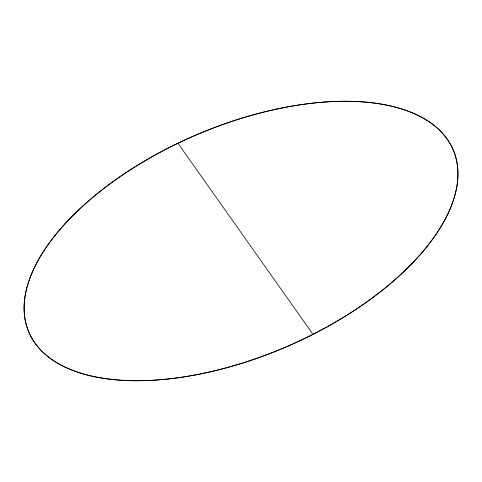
<?xml version="1.0" encoding="UTF-8"?>
<svg xmlns="http://www.w3.org/2000/svg" width="482" height="482" viewBox="0 0 482 482"><rect width="100%" height="100%" fill="white"/><g stroke="black" fill="none" stroke-linecap="round" stroke-linejoin="round"><path stroke-width="0.72" d="M177.93 143.262L313.005 334.321M64.606 224.16A231.005 115.162 -23.3 0 1 337.328 101.389A231.005 115.162 -23.3 0 1 448.35 212.911A230.962 115.138 -23.3 0 1 116.114 379.858A230.999 115.162 -23.3 0 1 64.721 224.118M168.845 378.888A230.914 115.12 -23.3 0 0 454.249 152.553A230.914 115.12 -23.3 0 0 99.943 191.547A230.914 115.12 -23.3 0 0 168.845 378.888"/></g></svg>
